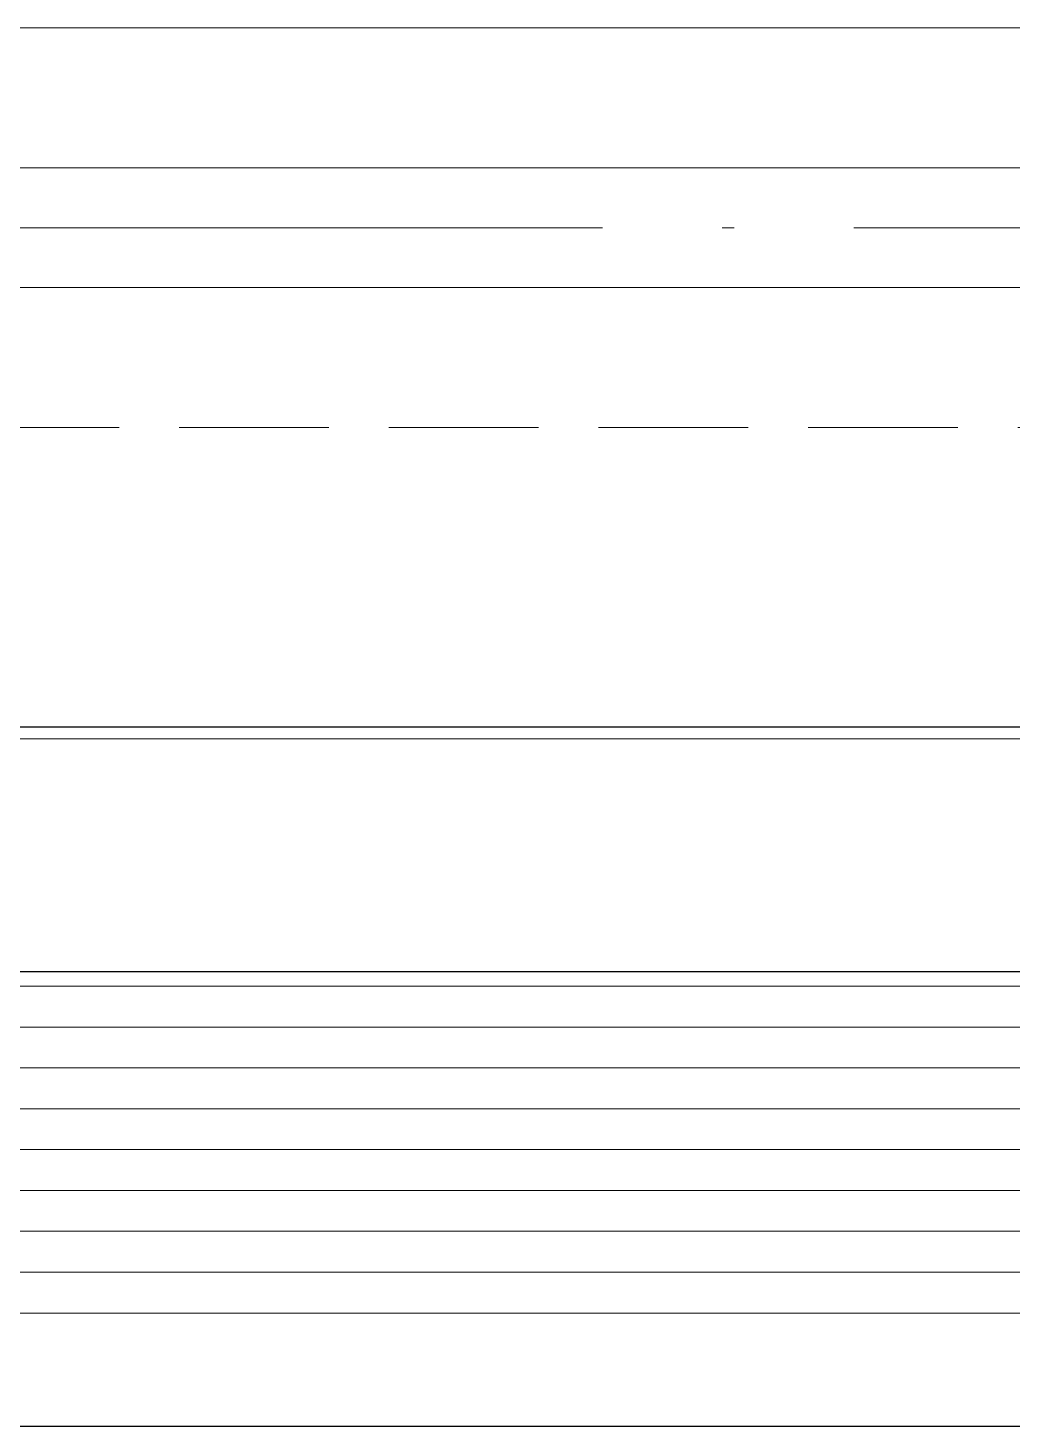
# Model space of a CAD drawing. Extents: x 27938 to 725830, y -209821 to 1628073.
# Drawn here: x 308181 to 308674, y -176735 to -176035 of the extents above; entities that cross this region are included whole.
import ezdxf

# ---------------------------------------------------------------- set-up
doc = ezdxf.new("R2010")
doc.units = 0
doc.header["$LTSCALE"] = 1000
doc.header["$MEASUREMENT"] = 0
doc.linetypes.add('DASH', pattern=[0.35, 0.25, -0.1])
doc.linetypes.add('DOTE', pattern=[2.42, 2, -0.2, 0.02, -0.2])
for name, color, linetype, lineweight in [('DOTE', 19, 'DOTE', 9), ('平面-栏杆', 135, 'Continuous', 15), ('平面-看线', 45, 'Continuous', 15), ('平面-空调预留孔', 173, 'Continuous', 15)]:
    doc.layers.add(name, color=color, linetype=linetype, lineweight=lineweight)
doc.layers.add('看线', color=251, linetype='Continuous')

# ---------------------------------------------------------------- blocks, each defined once
blk = doc.blocks.new('FGDGDRGSDGDG')
at = {"layer": 'DOTE', "linetype": 'DOTE', "ltscale": 0.3}
blk.add_line((488182.47, 515948.46), (546982.47, 515948.46), dxfattribs=at)
blk = doc.blocks.new('gdgdgdrgdfsfs')
at = {"layer": '平面-空调预留孔'}
for p, q in [((703030.02, 763961.62), (701455.02, 763961.62)), ((703023.86, 763845.19), (701461.18, 763845.19)), ((703023.86, 763844.89), (701461.18, 763844.89)), ((703023.86, 763837.79), (701461.18, 763837.79)), ((703026.17, 763817.33), (701458.87, 763817.33)), ((703026.17, 763796.87), (701458.87, 763796.87)), ((703026.17, 763776.42), (701458.87, 763776.42)), ((703026.17, 763755.96), (701458.87, 763755.96)), ((703026.17, 763735.5), (701458.87, 763735.5)), ((703026.17, 763715.04), (701458.87, 763715.04)), ((703026.17, 763694.59), (701458.87, 763694.59)), ((703026.17, 763674.13), (701458.87, 763674.13))]:
    blk.add_line(p, q, dxfattribs=at)

msp = doc.modelspace()

# ---------------------------------------------------------------- linework, layer by layer
at = {"layer": '平面-栏杆'}
for p, q in [((303216.58, -176104.81), (309116.58, -176104.81)), ((303216.58, -176164.81), (309116.58, -176164.81))]:
    msp.add_line(p, q, dxfattribs=at)
at = {"layer": '平面-看线'}
msp.add_line((303216.58, -176034.81), (309116.58, -176034.81), dxfattribs=at)
at = {"layer": '平面-看线', "linetype": 'DASH', "ltscale": 0.3}
msp.add_line((303216.58, -176234.81), (309116.58, -176234.81), dxfattribs=at)
at = {"layer": '看线', "color": 202, "ltscale": 0.5}
for points in [[(309116.58, -176384.81), (303216.58, -176384.81)], [(307116.58, -176384.81), (307116.58, -176734.81), (309116.58, -176734.81), (309116.58, -176384.81)]]:
    msp.add_lwpolyline(points, dxfattribs=at)

# ---------------------------------------------------------------- block references
msp.add_blockref('FGDGDRGSDGDG', (-218065.89, -692083.27))
at = {"layer": '平面-空调预留孔', "xscale": -1}
msp.add_blockref('gdgdgdrgdfsfs', (1010359.1, -940352.36), dxfattribs=at)

doc.saveas('drawing.dxf')
